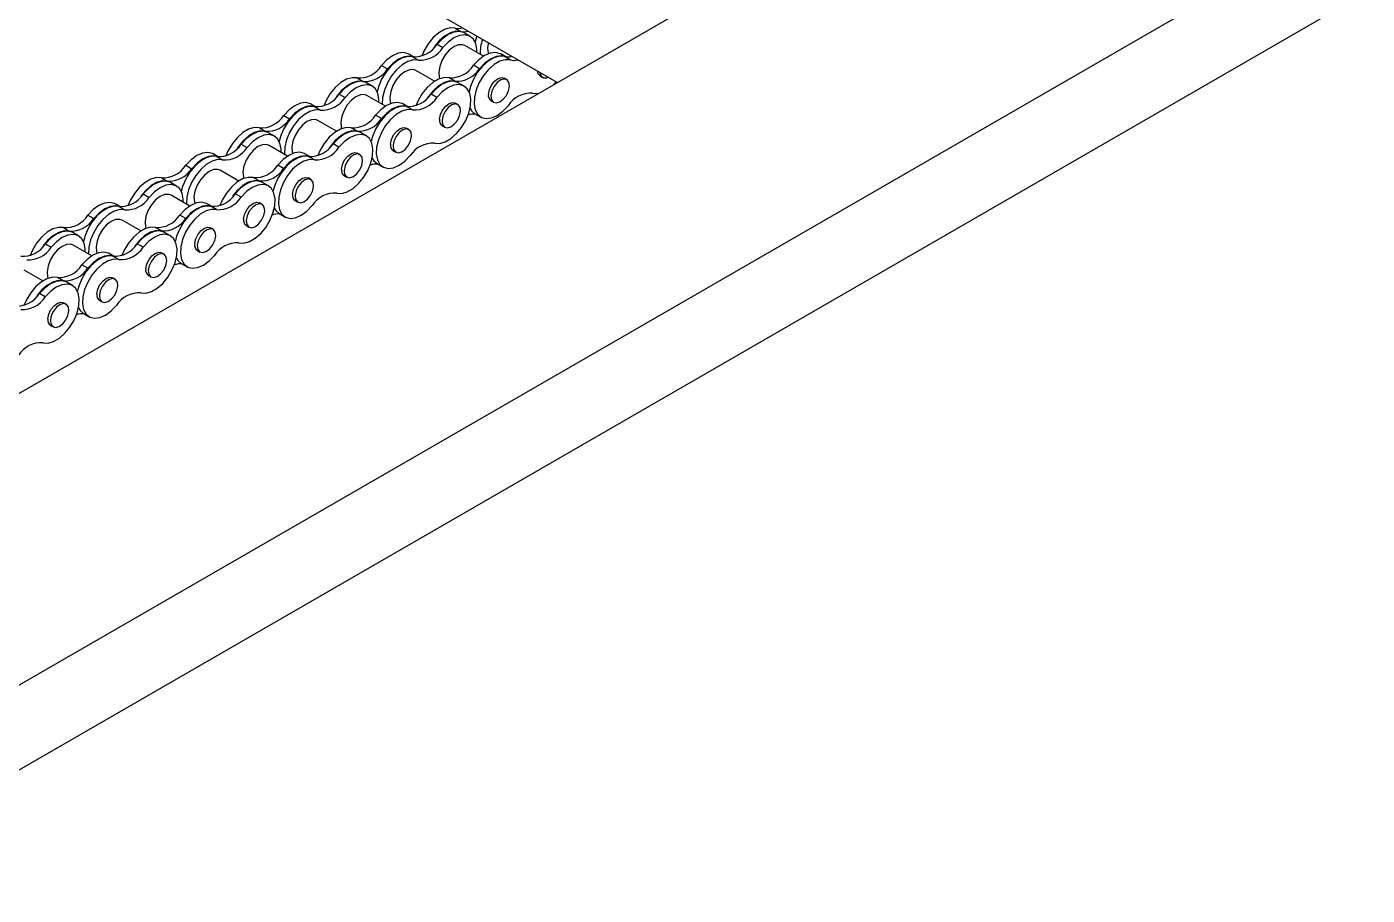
# Model space of a CAD drawing. Header units: metres. Extents: x 0 to 21025, y 0 to 14850.
# Drawn here: x 14417.8 to 14663.2, y 6142.2 to 6301.2 of the extents above; entities that cross this region are included whole.
import ezdxf

# ---------------------------------------------------------------- set-up
doc = ezdxf.new("R2010")
doc.units = ezdxf.units.M
doc.header["$LTSCALE"] = 25
doc.layers.add('SL4', color=4, linetype='Continuous')

msp = doc.modelspace()

# ---------------------------------------------------------------- linework, layer by layer
at = {"layer": 'SL4'}
for p, q in [((14157.984, 6031.479), (14826.202, 6417.233)), ((14838.051, 6408.52), (14164.72, 6019.813)), ((14111.687, 6058.206), (14670.129, 6380.588)), ((14514.896, 6290.974), (14453.548, 6326.389)), ((14496.189, 6300.959), (14497.264, 6300.339)), ((14498.959, 6299.449), (14497.884, 6300.069)), ((14492.889, 6297.992), (14493.964, 6297.372)), ((14501.385, 6295.785), (14497.979, 6297.751)), ((14505.468, 6295.691), (14504.566, 6296.212)), ((14482.742, 6294.106), (14483.817, 6293.485)), ((14488.639, 6295.662), (14487.737, 6296.183)), ((14488.407, 6295.708), (14489.482, 6295.087)), ((14500.646, 6293.514), (14499.571, 6294.135)), ((14506.311, 6295.116), (14505.236, 6295.737)), ((14478.26, 6291.821), (14479.334, 6291.201)), ((14492.421, 6291.216), (14489.014, 6293.182)), ((14496.164, 6291.23), (14495.089, 6291.85)), ((14505.658, 6291.515), (14505.193, 6291.784)), ((14511.759, 6292.198), (14512.225, 6291.93)), ((14474.959, 6288.854), (14476.034, 6288.234)), ((14481.029, 6290.311), (14479.954, 6290.931)), ((14492.864, 6288.263), (14491.789, 6288.883)), ((14497.858, 6290.34), (14496.783, 6290.96)), ((14470.709, 6286.524), (14469.807, 6287.045)), ((14470.477, 6286.57), (14471.552, 6285.949)), ((14483.456, 6286.647), (14480.049, 6288.613)), ((14487.539, 6286.553), (14486.636, 6287.074)), ((14488.381, 6285.978), (14487.306, 6286.599)), ((14496.694, 6286.946), (14496.228, 6287.215)), ((14502.794, 6287.629), (14503.26, 6287.36)), ((14464.812, 6284.968), (14465.887, 6284.347)), ((14474.491, 6282.078), (14471.084, 6284.044)), ((14482.716, 6284.376), (14481.642, 6284.997)), ((14499.829, 6285.275), (14500.903, 6284.655)), ((14460.33, 6282.683), (14461.405, 6282.063)), ((14463.099, 6281.173), (14462.024, 6281.793)), ((14478.234, 6282.092), (14477.159, 6282.712)), ((14479.928, 6281.202), (14478.853, 6281.822)), ((14487.729, 6282.377), (14487.263, 6282.646)), ((14493.83, 6283.06), (14494.295, 6282.791)), ((14457.03, 6279.716), (14458.105, 6279.096)), ((14465.526, 6277.508), (14462.119, 6279.475)), ((14474.934, 6279.125), (14473.859, 6279.745)), ((14452.78, 6277.386), (14451.877, 6277.907)), ((14452.547, 6277.432), (14453.622, 6276.811)), ((14469.609, 6277.415), (14468.706, 6277.936)), ((14470.451, 6276.84), (14469.377, 6277.461)), ((14478.764, 6277.808), (14478.298, 6278.077)), ((14484.865, 6278.491), (14485.33, 6278.222)), ((14446.883, 6275.83), (14447.957, 6275.209)), ((14456.561, 6272.939), (14453.154, 6274.906)), ((14464.787, 6275.238), (14463.712, 6275.859)), ((14481.899, 6276.137), (14482.974, 6275.517)), ((14442.4, 6273.545), (14443.475, 6272.925)), ((14445.169, 6272.035), (14444.094, 6272.655)), ((14460.304, 6272.954), (14459.229, 6273.574)), ((14461.998, 6272.064), (14460.924, 6272.684)), ((14469.799, 6273.239), (14469.333, 6273.508)), ((14475.9, 6273.922), (14476.365, 6273.653)), ((14439.1, 6270.578), (14440.175, 6269.958)), ((14447.596, 6268.37), (14444.189, 6270.337)), ((14457.004, 6269.987), (14455.929, 6270.607)), ((14466.935, 6269.353), (14467.401, 6269.084)), ((14434.85, 6268.248), (14433.947, 6268.769)), ((14434.617, 6268.293), (14435.692, 6267.673)), ((14451.679, 6268.277), (14450.777, 6268.798)), ((14452.522, 6267.702), (14451.447, 6268.322)), ((14460.834, 6268.67), (14460.368, 6268.939)), ((14463.969, 6266.999), (14465.044, 6266.379)), ((14424.47, 6264.407), (14425.545, 6263.786)), ((14428.953, 6266.691), (14430.028, 6266.071)), ((14438.631, 6263.801), (14435.224, 6265.768)), ((14442.374, 6263.815), (14441.3, 6264.436)), ((14446.857, 6266.1), (14445.782, 6266.72)), ((14451.869, 6264.101), (14451.403, 6264.369)), ((14457.97, 6264.784), (14458.436, 6264.515)), ((14427.239, 6262.897), (14426.165, 6263.517)), ((14444.069, 6262.926), (14442.994, 6263.546)), ((14421.17, 6261.44), (14422.245, 6260.819)), ((14429.666, 6259.232), (14426.259, 6261.199)), ((14433.749, 6259.138), (14432.847, 6259.659)), ((14439.074, 6260.848), (14437.999, 6261.469)), ((14442.904, 6259.532), (14442.439, 6259.8)), ((14449.005, 6260.215), (14449.471, 6259.946)), ((14428.927, 6256.962), (14427.852, 6257.582)), ((14434.592, 6258.564), (14433.517, 6259.184)), ((14446.039, 6257.861), (14447.114, 6257.241)), ((14420.701, 6254.663), (14417.295, 6256.63)), ((14424.445, 6254.677), (14423.37, 6255.298)), ((14433.939, 6254.963), (14433.474, 6255.231)), ((14440.04, 6255.646), (14440.506, 6255.377)), ((14421.145, 6251.71), (14420.07, 6252.331)), ((14426.139, 6253.787), (14425.064, 6254.408)), ((14424.974, 6250.394), (14424.509, 6250.662)), ((14431.075, 6251.077), (14431.541, 6250.808)), ((14428.11, 6248.723), (14429.184, 6248.102)), ((14422.11, 6246.508), (14422.576, 6246.239))]:
    msp.add_line(p, q, dxfattribs=at)
at = {"layer": 'SL4', "flags": 128}
for points in [[(14496.189, 6300.959), (14495.268, 6301.007), (14494.25, 6300.717), (14493.201, 6300.106), (14492.185, 6299.213), (14491.267, 6298.095), (14490.505, 6296.822), (14490.076, 6295.843)], [(14497.264, 6300.339), (14496.343, 6300.387), (14495.325, 6300.096), (14494.275, 6299.485), (14493.26, 6298.593), (14492.409, 6297.569)], [(14497.884, 6300.069), (14497.776, 6300.127), (14496.924, 6300.343), (14495.946, 6300.22), (14494.904, 6299.765), (14493.863, 6299.006), (14492.889, 6297.992)], [(14500.179, 6296.481), (14500.175, 6297.058), (14499.974, 6298.131), (14499.523, 6298.965), (14498.85, 6299.507), (14497.998, 6299.723), (14497.021, 6299.599), (14495.979, 6299.144), (14494.938, 6298.386), (14493.964, 6297.372)], [(14500.138, 6299.493), (14500.094, 6299.36), (14499.848, 6298.443)], [(14487.737, 6296.183), (14487.628, 6296.241), (14486.776, 6296.457), (14485.799, 6296.333), (14484.757, 6295.878), (14483.716, 6295.12), (14482.742, 6294.106)], [(14497.979, 6297.751), (14497.538, 6297.912), (14496.78, 6297.878), (14495.953, 6297.529), (14495.13, 6296.894), (14494.384, 6296.031), (14493.781, 6295.016), (14493.376, 6293.94), (14493.203, 6292.897)], [(14504.566, 6296.212), (14504.458, 6296.27), (14503.606, 6296.486), (14502.628, 6296.362), (14501.586, 6295.907), (14500.545, 6295.149), (14499.571, 6294.135)], [(14488.407, 6295.708), (14487.485, 6295.756), (14486.468, 6295.465), (14485.418, 6294.854), (14484.402, 6293.962), (14483.485, 6292.844), (14482.723, 6291.571), (14482.164, 6290.222), (14481.919, 6289.305)], [(14489.482, 6295.087), (14488.56, 6295.135), (14487.542, 6294.844), (14486.493, 6294.234), (14485.477, 6293.341), (14484.559, 6292.223), (14483.797, 6290.95), (14483.239, 6289.602), (14482.919, 6288.262), (14482.857, 6287.017), (14482.859, 6286.991)], [(14488.601, 6295.668), (14487.851, 6295.836), (14486.873, 6295.713), (14485.832, 6295.258), (14484.791, 6294.499), (14483.817, 6293.485)], [(14505.236, 6295.737), (14504.314, 6295.785), (14503.297, 6295.494), (14502.247, 6294.883), (14501.232, 6293.991), (14500.314, 6292.873), (14499.552, 6291.6), (14498.993, 6290.251), (14498.707, 6289.122)], [(14506.311, 6295.116), (14505.389, 6295.164), (14504.372, 6294.873), (14503.322, 6294.263), (14502.307, 6293.37), (14501.389, 6292.252), (14500.627, 6290.979), (14500.068, 6289.631), (14499.748, 6288.291), (14499.687, 6287.046), (14499.888, 6285.973), (14500.339, 6285.139), (14501.012, 6284.597), (14501.864, 6284.381), (14502.841, 6284.504), (14503.883, 6284.959), (14504.924, 6285.718), (14505.898, 6286.732)], [(14505.431, 6295.697), (14504.681, 6295.865), (14503.703, 6295.742), (14502.661, 6295.287), (14501.62, 6294.528), (14500.646, 6293.514)], [(14478.26, 6291.821), (14477.338, 6291.869), (14476.32, 6291.578), (14475.271, 6290.968), (14474.255, 6290.075), (14473.338, 6288.957), (14472.575, 6287.684), (14472.19, 6286.82)], [(14489.014, 6293.182), (14488.573, 6293.343), (14487.815, 6293.309), (14486.988, 6292.96), (14486.165, 6292.325), (14485.419, 6291.462), (14484.816, 6290.447), (14484.411, 6289.371), (14484.238, 6288.328)], [(14495.089, 6291.85), (14494.167, 6291.898), (14493.15, 6291.607), (14492.1, 6290.997), (14491.085, 6290.104), (14490.167, 6288.986), (14489.405, 6287.713), (14488.976, 6286.734)], [(14493.203, 6292.897), (14493.279, 6291.981), (14493.368, 6291.696)], [(14502.301, 6288.844), (14502.467, 6289.679), (14502.867, 6290.519), (14503.437, 6291.235), (14504.093, 6291.719), (14504.733, 6291.896), (14505.193, 6291.784)], [(14502.766, 6288.575), (14502.857, 6287.87), (14503.192, 6287.405), (14503.72, 6287.248), (14504.36, 6287.425), (14505.016, 6287.909), (14505.586, 6288.625), (14505.986, 6289.465), (14506.152, 6290.301), (14506.061, 6291.005), (14505.727, 6291.471), (14505.199, 6291.627), (14504.558, 6291.45), (14503.903, 6290.967), (14503.332, 6290.25), (14502.933, 6289.411), (14502.766, 6288.575)], [(14479.334, 6291.201), (14478.413, 6291.249), (14477.395, 6290.958), (14476.346, 6290.347), (14475.33, 6289.455), (14474.479, 6288.43)], [(14479.954, 6290.931), (14479.846, 6290.989), (14478.994, 6291.205), (14478.016, 6291.082), (14476.974, 6290.627), (14475.933, 6289.868), (14474.959, 6288.854)], [(14482.249, 6287.343), (14482.246, 6287.919), (14482.044, 6288.993), (14481.593, 6289.827), (14480.921, 6290.369), (14480.069, 6290.585), (14479.091, 6290.461), (14478.049, 6290.006), (14477.008, 6289.248), (14476.034, 6288.234)], [(14496.164, 6291.23), (14495.242, 6291.278), (14494.225, 6290.987), (14493.175, 6290.376), (14492.159, 6289.484), (14491.242, 6288.366), (14491.053, 6288.087)], [(14496.783, 6290.96), (14496.675, 6291.018), (14495.823, 6291.234), (14494.845, 6291.111), (14493.803, 6290.656), (14492.763, 6289.897), (14491.789, 6288.883)], [(14492.451, 6279.878), (14493.372, 6279.831), (14494.39, 6280.121), (14495.439, 6280.732), (14496.455, 6281.624), (14497.373, 6282.742), (14498.135, 6284.015), (14498.693, 6285.364), (14499.014, 6286.703), (14499.075, 6287.948), (14498.874, 6289.022), (14498.423, 6289.856), (14497.75, 6290.398), (14496.898, 6290.614), (14495.92, 6290.49), (14494.878, 6290.035), (14493.838, 6289.277), (14492.864, 6288.263)], [(14510.38, 6289.016), (14511.302, 6288.969), (14511.465, 6288.994)], [(14514.191, 6290.567), (14514.385, 6290.762), (14514.688, 6291.094)], [(14470.477, 6286.57), (14469.555, 6286.617), (14468.538, 6286.327), (14467.488, 6285.716), (14466.473, 6284.824), (14465.555, 6283.706), (14464.793, 6282.433), (14464.234, 6281.084), (14463.989, 6280.167)], [(14469.807, 6287.045), (14469.699, 6287.103), (14468.847, 6287.319), (14467.869, 6287.195), (14466.827, 6286.74), (14465.786, 6285.982), (14464.812, 6284.968)], [(14470.671, 6286.529), (14469.921, 6286.698), (14468.944, 6286.575), (14467.902, 6286.12), (14466.861, 6285.361), (14465.887, 6284.347)], [(14480.049, 6288.613), (14479.608, 6288.773), (14478.851, 6288.74), (14478.023, 6288.39), (14477.2, 6287.756), (14476.454, 6286.893), (14475.852, 6285.878), (14475.446, 6284.802), (14475.274, 6283.759)], [(14487.306, 6286.599), (14486.385, 6286.646), (14485.367, 6286.356), (14484.318, 6285.745), (14483.302, 6284.853), (14482.384, 6283.735), (14481.622, 6282.462), (14481.063, 6281.113), (14480.832, 6280.263)], [(14486.636, 6287.074), (14486.528, 6287.132), (14485.676, 6287.348), (14484.698, 6287.224), (14483.656, 6286.769), (14482.616, 6286.011), (14481.642, 6284.997)], [(14487.501, 6286.558), (14486.751, 6286.727), (14485.773, 6286.604), (14484.731, 6286.149), (14483.69, 6285.39), (14482.716, 6284.376)], [(14484.238, 6288.328), (14484.314, 6287.412), (14484.403, 6287.127)], [(14493.336, 6284.275), (14493.502, 6285.11), (14493.902, 6285.95), (14494.472, 6286.666), (14495.128, 6287.15), (14495.768, 6287.327), (14496.228, 6287.215)], [(14493.801, 6284.006), (14493.892, 6283.301), (14494.227, 6282.836), (14494.755, 6282.679), (14495.395, 6282.856), (14496.051, 6283.34), (14496.621, 6284.056), (14497.021, 6284.896), (14497.187, 6285.732), (14497.097, 6286.436), (14496.762, 6286.902), (14496.234, 6287.058), (14495.594, 6286.881), (14494.938, 6286.398), (14494.367, 6285.681), (14493.968, 6284.842), (14493.801, 6284.006)], [(14498.882, 6286.41), (14499.264, 6285.759), (14499.829, 6285.275)], [(14471.552, 6285.949), (14470.63, 6285.997), (14469.613, 6285.706), (14468.563, 6285.096), (14467.547, 6284.203), (14466.63, 6283.085), (14465.868, 6281.812), (14465.309, 6280.463), (14464.989, 6279.124), (14464.927, 6277.879), (14464.929, 6277.853)], [(14471.084, 6284.044), (14470.644, 6284.204), (14469.886, 6284.171), (14469.058, 6283.821), (14468.235, 6283.187), (14467.489, 6282.324), (14466.887, 6281.309), (14466.481, 6280.233), (14466.309, 6279.19)], [(14488.381, 6285.978), (14487.46, 6286.026), (14486.442, 6285.735), (14485.392, 6285.125), (14484.377, 6284.232), (14483.459, 6283.114), (14482.697, 6281.841), (14482.138, 6280.492), (14481.818, 6279.153), (14481.757, 6277.908), (14481.958, 6276.835), (14482.409, 6276.001), (14483.082, 6275.459), (14483.934, 6275.243), (14484.911, 6275.366), (14485.953, 6275.821), (14486.994, 6276.58), (14487.968, 6277.594)], [(14460.33, 6282.683), (14459.408, 6282.731), (14458.391, 6282.44), (14457.341, 6281.83), (14456.325, 6280.937), (14455.408, 6279.819), (14454.646, 6278.546), (14454.217, 6277.567)], [(14461.405, 6282.063), (14460.483, 6282.11), (14459.465, 6281.82), (14458.416, 6281.209), (14457.4, 6280.317), (14456.483, 6279.199), (14456.294, 6278.92)], [(14462.024, 6281.793), (14461.916, 6281.851), (14461.064, 6282.067), (14460.086, 6281.944), (14459.044, 6281.488), (14458.004, 6280.73), (14457.03, 6279.716)], [(14477.159, 6282.712), (14476.238, 6282.76), (14475.22, 6282.469), (14474.17, 6281.859), (14473.155, 6280.966), (14472.237, 6279.848), (14471.475, 6278.575), (14471.046, 6277.596)], [(14478.234, 6282.092), (14477.312, 6282.139), (14476.295, 6281.849), (14475.245, 6281.238), (14474.23, 6280.346), (14473.312, 6279.228), (14473.123, 6278.949)], [(14478.853, 6281.822), (14478.745, 6281.88), (14477.893, 6282.096), (14476.916, 6281.973), (14475.874, 6281.517), (14474.833, 6280.759), (14473.859, 6279.745)], [(14474.521, 6270.74), (14475.442, 6270.692), (14476.46, 6270.983), (14477.51, 6271.594), (14478.525, 6272.486), (14479.443, 6273.604), (14480.205, 6274.877), (14480.764, 6276.226), (14481.084, 6277.565), (14481.145, 6278.81), (14480.944, 6279.884), (14480.493, 6280.718), (14479.82, 6281.26), (14478.968, 6281.476), (14477.99, 6281.352), (14476.949, 6280.897), (14475.908, 6280.139), (14474.934, 6279.125)], [(14475.274, 6283.759), (14475.35, 6282.843), (14475.438, 6282.558)], [(14484.371, 6279.706), (14484.538, 6280.541), (14484.937, 6281.381), (14485.508, 6282.097), (14486.163, 6282.581), (14486.803, 6282.758), (14487.263, 6282.646)], [(14484.836, 6279.437), (14484.927, 6278.732), (14485.262, 6278.266), (14485.79, 6278.11), (14486.43, 6278.287), (14487.086, 6278.771), (14487.657, 6279.487), (14488.056, 6280.327), (14488.223, 6281.163), (14488.132, 6281.867), (14487.797, 6282.333), (14487.269, 6282.489), (14486.629, 6282.312), (14485.973, 6281.829), (14485.402, 6281.112), (14485.003, 6280.272), (14484.836, 6279.437)], [(14462.119, 6279.475), (14461.679, 6279.635), (14460.921, 6279.602), (14460.094, 6279.252), (14459.27, 6278.618), (14458.524, 6277.755), (14457.922, 6276.74), (14457.516, 6275.664), (14457.344, 6274.621)], [(14464.319, 6278.205), (14464.316, 6278.781), (14464.115, 6279.855), (14463.663, 6280.689), (14462.991, 6281.231), (14462.139, 6281.447), (14461.161, 6281.323), (14460.119, 6280.868), (14459.079, 6280.11), (14458.105, 6279.096)], [(14466.309, 6279.19), (14466.385, 6278.274), (14466.473, 6277.989)], [(14452.547, 6277.432), (14451.626, 6277.479), (14450.608, 6277.189), (14449.558, 6276.578), (14448.543, 6275.686), (14447.625, 6274.568), (14446.863, 6273.294), (14446.304, 6271.946), (14446.059, 6271.029)], [(14451.877, 6277.907), (14451.769, 6277.965), (14450.917, 6278.181), (14449.939, 6278.057), (14448.897, 6277.602), (14447.857, 6276.843), (14446.883, 6275.83)], [(14453.622, 6276.811), (14452.7, 6276.859), (14451.683, 6276.568), (14450.633, 6275.958), (14449.618, 6275.065), (14448.7, 6273.947), (14447.938, 6272.674), (14447.379, 6271.325), (14447.059, 6269.986), (14446.998, 6268.741), (14446.999, 6268.715)], [(14452.742, 6277.391), (14451.992, 6277.56), (14451.014, 6277.437), (14449.972, 6276.981), (14448.931, 6276.223), (14447.957, 6275.209)], [(14469.377, 6277.461), (14468.455, 6277.508), (14467.437, 6277.218), (14466.388, 6276.607), (14465.372, 6275.715), (14464.454, 6274.597), (14463.692, 6273.323), (14463.134, 6271.975), (14462.903, 6271.124)], [(14468.706, 6277.936), (14468.598, 6277.994), (14467.746, 6278.21), (14466.768, 6278.086), (14465.727, 6277.631), (14464.686, 6276.872), (14463.712, 6275.859)], [(14470.451, 6276.84), (14469.53, 6276.888), (14468.512, 6276.597), (14467.463, 6275.987), (14466.447, 6275.094), (14465.529, 6273.976), (14464.767, 6272.703), (14464.208, 6271.354), (14463.888, 6270.015), (14463.827, 6268.77), (14464.028, 6267.697), (14464.479, 6266.863), (14465.152, 6266.321), (14466.004, 6266.105), (14466.982, 6266.228), (14468.024, 6266.683), (14469.064, 6267.442), (14470.038, 6268.456)], [(14469.571, 6277.42), (14468.821, 6277.589), (14467.843, 6277.466), (14466.801, 6277.01), (14465.761, 6276.252), (14464.787, 6275.238)], [(14475.406, 6275.136), (14475.573, 6275.972), (14475.972, 6276.812), (14476.543, 6277.528), (14477.198, 6278.012), (14477.839, 6278.189), (14478.298, 6278.077)], [(14475.872, 6274.868), (14475.962, 6274.163), (14476.297, 6273.697), (14476.825, 6273.541), (14477.465, 6273.718), (14478.121, 6274.202), (14478.692, 6274.918), (14479.091, 6275.758), (14479.258, 6276.593), (14479.167, 6277.298), (14478.832, 6277.764), (14478.304, 6277.92), (14477.664, 6277.743), (14477.008, 6277.26), (14476.438, 6276.543), (14476.038, 6275.703), (14475.872, 6274.868)], [(14481.009, 6277.143), (14481.334, 6276.621), (14481.899, 6276.137)], [(14453.154, 6274.906), (14452.714, 6275.066), (14451.956, 6275.033), (14451.129, 6274.683), (14450.305, 6274.049), (14449.559, 6273.186), (14448.957, 6272.171), (14448.551, 6271.095), (14448.379, 6270.052)], [(14457.344, 6274.621), (14457.42, 6273.705), (14457.508, 6273.42)], [(14442.4, 6273.545), (14441.478, 6273.593), (14440.461, 6273.302), (14439.411, 6272.692), (14438.396, 6271.799), (14437.478, 6270.681), (14436.716, 6269.408), (14436.287, 6268.429)], [(14443.475, 6272.925), (14442.553, 6272.972), (14441.536, 6272.682), (14440.486, 6272.071), (14439.47, 6271.179), (14438.619, 6270.154)], [(14444.094, 6272.655), (14443.986, 6272.713), (14443.134, 6272.929), (14442.157, 6272.806), (14441.115, 6272.35), (14440.074, 6271.592), (14439.1, 6270.578)], [(14446.39, 6269.067), (14446.386, 6269.643), (14446.185, 6270.717), (14445.734, 6271.551), (14445.061, 6272.093), (14444.209, 6272.309), (14443.231, 6272.185), (14442.189, 6271.73), (14441.149, 6270.971), (14440.175, 6269.958)], [(14459.229, 6273.574), (14458.308, 6273.622), (14457.29, 6273.331), (14456.241, 6272.721), (14455.225, 6271.828), (14454.307, 6270.71), (14453.545, 6269.437), (14453.116, 6268.458)], [(14460.304, 6272.954), (14459.383, 6273.001), (14458.365, 6272.711), (14457.315, 6272.1), (14456.3, 6271.208), (14455.449, 6270.183)], [(14460.924, 6272.684), (14460.816, 6272.742), (14459.964, 6272.958), (14458.986, 6272.835), (14457.944, 6272.379), (14456.903, 6271.621), (14455.929, 6270.607)], [(14456.591, 6261.602), (14457.513, 6261.554), (14458.53, 6261.845), (14459.58, 6262.456), (14460.595, 6263.348), (14461.513, 6264.466), (14462.275, 6265.739), (14462.834, 6267.088), (14463.154, 6268.427), (14463.215, 6269.672), (14463.014, 6270.746), (14462.563, 6271.58), (14461.89, 6272.122), (14461.038, 6272.338), (14460.061, 6272.214), (14459.019, 6271.759), (14457.978, 6271), (14457.004, 6269.987)], [(14466.441, 6270.567), (14466.608, 6271.403), (14467.007, 6272.243), (14467.578, 6272.959), (14468.233, 6273.443), (14468.874, 6273.62), (14469.333, 6273.508)], [(14466.907, 6270.299), (14466.998, 6269.594), (14467.332, 6269.128), (14467.86, 6268.972), (14468.501, 6269.149), (14469.156, 6269.633), (14469.727, 6270.349), (14470.126, 6271.189), (14470.293, 6272.024), (14470.202, 6272.729), (14469.867, 6273.195), (14469.339, 6273.351), (14468.699, 6273.174), (14468.043, 6272.69), (14467.473, 6271.974), (14467.073, 6271.134), (14466.907, 6270.299)], [(14444.189, 6270.337), (14443.749, 6270.497), (14442.991, 6270.464), (14442.164, 6270.114), (14441.341, 6269.48), (14440.595, 6268.617), (14439.992, 6267.602), (14439.586, 6266.526), (14439.414, 6265.483)], [(14448.379, 6270.052), (14448.455, 6269.136), (14448.543, 6268.851)], [(14434.617, 6268.293), (14433.696, 6268.341), (14432.678, 6268.051), (14431.629, 6267.44), (14430.613, 6266.548), (14429.695, 6265.43), (14428.933, 6264.156), (14428.375, 6262.808), (14428.129, 6261.89)], [(14433.947, 6268.769), (14433.839, 6268.827), (14432.987, 6269.043), (14432.009, 6268.919), (14430.967, 6268.464), (14429.927, 6267.705), (14428.953, 6266.691)], [(14435.692, 6267.673), (14434.771, 6267.721), (14433.753, 6267.43), (14432.703, 6266.82), (14431.688, 6265.927), (14430.77, 6264.809), (14430.008, 6263.536), (14429.449, 6262.187), (14429.129, 6260.848), (14429.068, 6259.603), (14429.07, 6259.577)], [(14434.812, 6268.253), (14434.062, 6268.422), (14433.084, 6268.299), (14432.042, 6267.843), (14431.002, 6267.085), (14430.028, 6266.071)], [(14451.447, 6268.322), (14450.525, 6268.37), (14449.508, 6268.08), (14448.458, 6267.469), (14447.442, 6266.577), (14446.525, 6265.459), (14445.763, 6264.185), (14445.204, 6262.837), (14444.973, 6261.986)], [(14450.777, 6268.798), (14450.668, 6268.856), (14449.816, 6269.072), (14448.839, 6268.948), (14447.797, 6268.493), (14446.756, 6267.734), (14445.782, 6266.72)], [(14452.522, 6267.702), (14451.6, 6267.75), (14450.582, 6267.459), (14449.533, 6266.849), (14448.517, 6265.956), (14447.599, 6264.838), (14446.837, 6263.565), (14446.279, 6262.216), (14445.959, 6260.877), (14445.897, 6259.632), (14446.098, 6258.558), (14446.55, 6257.725), (14447.222, 6257.183), (14448.074, 6256.966), (14449.052, 6257.09), (14450.094, 6257.545), (14451.135, 6258.304), (14452.109, 6259.318)], [(14451.641, 6268.282), (14450.891, 6268.451), (14449.913, 6268.328), (14448.872, 6267.872), (14447.831, 6267.114), (14446.857, 6266.1)], [(14457.476, 6265.998), (14457.643, 6266.834), (14458.042, 6267.674), (14458.613, 6268.39), (14459.268, 6268.874), (14459.909, 6269.051), (14460.368, 6268.939)], [(14457.942, 6265.73), (14458.033, 6265.025), (14458.368, 6264.559), (14458.895, 6264.403), (14459.536, 6264.58), (14460.191, 6265.064), (14460.762, 6265.78), (14461.161, 6266.62), (14461.328, 6267.455), (14461.237, 6268.16), (14460.902, 6268.626), (14460.374, 6268.782), (14459.734, 6268.605), (14459.079, 6268.121), (14458.508, 6267.405), (14458.109, 6266.565), (14457.942, 6265.73)], [(14463.079, 6268.005), (14463.405, 6267.483), (14463.969, 6266.999)], [(14424.47, 6264.407), (14423.549, 6264.455), (14422.531, 6264.164), (14421.481, 6263.554), (14420.466, 6262.661), (14419.548, 6261.543), (14418.786, 6260.27), (14418.357, 6259.291)], [(14435.224, 6265.768), (14434.784, 6265.928), (14434.026, 6265.895), (14433.199, 6265.545), (14432.376, 6264.911), (14431.63, 6264.048), (14431.027, 6263.033), (14430.622, 6261.956), (14430.449, 6260.914)], [(14441.3, 6264.436), (14440.378, 6264.484), (14439.36, 6264.193), (14438.311, 6263.583), (14437.295, 6262.69), (14436.378, 6261.572), (14435.615, 6260.299), (14435.186, 6259.32)], [(14439.414, 6265.483), (14439.49, 6264.567), (14439.579, 6264.282)], [(14448.511, 6261.429), (14448.678, 6262.265), (14449.077, 6263.105), (14449.648, 6263.821), (14450.303, 6264.305), (14450.944, 6264.482), (14451.403, 6264.369)], [(14425.545, 6263.786), (14424.623, 6263.834), (14423.606, 6263.544), (14422.556, 6262.933), (14421.541, 6262.041), (14420.689, 6261.016)], [(14426.165, 6263.517), (14426.056, 6263.575), (14425.204, 6263.791), (14424.227, 6263.668), (14423.185, 6263.212), (14422.144, 6262.454), (14421.17, 6261.44)], [(14428.46, 6259.929), (14428.456, 6260.505), (14428.255, 6261.579), (14427.804, 6262.413), (14427.131, 6262.955), (14426.279, 6263.171), (14425.302, 6263.047), (14424.26, 6262.592), (14423.219, 6261.833), (14422.245, 6260.819)], [(14442.374, 6263.815), (14441.453, 6263.863), (14440.435, 6263.573), (14439.386, 6262.962), (14438.37, 6262.07), (14437.519, 6261.045)], [(14442.994, 6263.546), (14442.886, 6263.604), (14442.034, 6263.82), (14441.056, 6263.697), (14440.014, 6263.241), (14438.973, 6262.483), (14437.999, 6261.469)], [(14438.661, 6252.464), (14439.583, 6252.416), (14440.6, 6252.707), (14441.65, 6253.318), (14442.666, 6254.21), (14443.583, 6255.328), (14444.345, 6256.601), (14444.904, 6257.95), (14445.224, 6259.289), (14445.286, 6260.534), (14445.084, 6261.608), (14444.633, 6262.442), (14443.961, 6262.984), (14443.109, 6263.2), (14442.131, 6263.076), (14441.089, 6262.621), (14440.048, 6261.862), (14439.074, 6260.848)], [(14448.977, 6261.161), (14449.068, 6260.456), (14449.403, 6259.99), (14449.93, 6259.834), (14450.571, 6260.011), (14451.226, 6260.494), (14451.797, 6261.211), (14452.196, 6262.051), (14452.363, 6262.886), (14452.272, 6263.591), (14451.937, 6264.057), (14451.409, 6264.213), (14450.769, 6264.036), (14450.114, 6263.552), (14449.543, 6262.836), (14449.144, 6261.996), (14448.977, 6261.161)], [(14426.259, 6261.199), (14425.819, 6261.359), (14425.061, 6261.326), (14424.234, 6260.976), (14423.411, 6260.342), (14422.665, 6259.479), (14422.062, 6258.464), (14421.657, 6257.387), (14421.484, 6256.345)], [(14432.847, 6259.659), (14432.739, 6259.718), (14431.887, 6259.934), (14430.909, 6259.81), (14429.867, 6259.355), (14428.826, 6258.596), (14427.852, 6257.582)], [(14430.449, 6260.914), (14430.525, 6259.998), (14430.614, 6259.713)], [(14439.546, 6256.86), (14439.713, 6257.696), (14440.112, 6258.536), (14440.683, 6259.252), (14441.339, 6259.736), (14441.979, 6259.913), (14442.439, 6259.8)], [(14440.012, 6256.591), (14440.103, 6255.887), (14440.438, 6255.421), (14440.966, 6255.265), (14441.606, 6255.442), (14442.261, 6255.925), (14442.832, 6256.642), (14443.231, 6257.482), (14443.398, 6258.317), (14443.307, 6259.022), (14442.972, 6259.488), (14442.445, 6259.644), (14441.804, 6259.467), (14441.149, 6258.983), (14440.578, 6258.267), (14440.179, 6257.427), (14440.012, 6256.591)], [(14433.517, 6259.184), (14432.595, 6259.232), (14431.578, 6258.942), (14430.528, 6258.331), (14429.513, 6257.439), (14428.595, 6256.321), (14427.833, 6255.047), (14427.274, 6253.699), (14427.043, 6252.848)], [(14434.592, 6258.564), (14433.67, 6258.612), (14432.653, 6258.321), (14431.603, 6257.71), (14430.587, 6256.818), (14429.67, 6255.7), (14428.908, 6254.427), (14428.349, 6253.078), (14428.029, 6251.739), (14427.967, 6250.494), (14428.169, 6249.42), (14428.62, 6248.586), (14429.292, 6248.044), (14430.144, 6247.828), (14431.122, 6247.952), (14432.164, 6248.407), (14433.205, 6249.166), (14434.179, 6250.18)], [(14433.711, 6259.144), (14432.961, 6259.313), (14431.984, 6259.19), (14430.942, 6258.734), (14429.901, 6257.976), (14428.927, 6256.962)], [(14445.149, 6258.867), (14445.475, 6258.345), (14446.039, 6257.861)], [(14423.37, 6255.298), (14422.448, 6255.346), (14421.431, 6255.055), (14420.381, 6254.444), (14419.365, 6253.552), (14418.448, 6252.434), (14417.686, 6251.161), (14417.3, 6250.296)], [(14424.445, 6254.677), (14423.523, 6254.725), (14422.505, 6254.435), (14421.456, 6253.824), (14420.44, 6252.932), (14419.589, 6251.907)], [(14425.064, 6254.408), (14424.956, 6254.466), (14424.104, 6254.682), (14423.126, 6254.559), (14422.084, 6254.103), (14421.044, 6253.345), (14420.07, 6252.331)], [(14421.484, 6256.345), (14421.56, 6255.429), (14421.649, 6255.143)], [(14430.581, 6252.291), (14430.748, 6253.127), (14431.147, 6253.967), (14431.718, 6254.683), (14432.374, 6255.167), (14433.014, 6255.344), (14433.474, 6255.231)], [(14431.047, 6252.022), (14431.138, 6251.318), (14431.473, 6250.852), (14432.001, 6250.696), (14432.641, 6250.873), (14433.296, 6251.356), (14433.867, 6252.073), (14434.266, 6252.912), (14434.433, 6253.748), (14434.342, 6254.453), (14434.007, 6254.918), (14433.48, 6255.075), (14432.839, 6254.898), (14432.184, 6254.414), (14431.613, 6253.698), (14431.214, 6252.858), (14431.047, 6252.022)], [(14420.731, 6243.326), (14421.653, 6243.278), (14422.671, 6243.569), (14423.72, 6244.179), (14424.736, 6245.072), (14425.654, 6246.19), (14426.416, 6247.463), (14426.974, 6248.812), (14427.294, 6250.151), (14427.356, 6251.396), (14427.155, 6252.47), (14426.703, 6253.303), (14426.031, 6253.845), (14425.179, 6254.062), (14424.201, 6253.938), (14423.159, 6253.483), (14422.119, 6252.724), (14421.145, 6251.71)], [(14421.617, 6247.722), (14421.783, 6248.558), (14422.183, 6249.398), (14422.753, 6250.114), (14423.409, 6250.597), (14424.049, 6250.775), (14424.509, 6250.662)], [(14422.082, 6247.453), (14422.173, 6246.749), (14422.508, 6246.283), (14423.036, 6246.127), (14423.676, 6246.304), (14424.332, 6246.787), (14424.902, 6247.504), (14425.302, 6248.343), (14425.468, 6249.179), (14425.377, 6249.884), (14425.043, 6250.349), (14424.515, 6250.506), (14423.874, 6250.329), (14423.219, 6249.845), (14422.648, 6249.129), (14422.249, 6248.289), (14422.082, 6247.453)], [(14427.22, 6249.729), (14427.545, 6249.207), (14428.11, 6248.723)]]:
    msp.add_lwpolyline(points, dxfattribs=at)
at = {"layer": 'SL4'}
for centre, radius, start, end in [((14496.794, 6303.624), 2.732, 257.22008, 285.78963), ((14497.869, 6303.003), 2.732, 257.22008, 285.78963), ((14507.89, 6296.435), 7.108, 159.94327, 182.46745), ((14488.712, 6300.648), 4.95, 266.46157, 327.55064), ((14489.787, 6300.028), 4.95, 266.46157, 327.55064), ((14505.595, 6297.355), 3.439, 163.97514, 198.47957), ((14478.565, 6296.762), 4.95, 266.46157, 327.55064), ((14495.394, 6296.791), 4.95, 266.46157, 327.55064), ((14505.842, 6298.424), 2.755, 257.28887, 286.96576), ((14506.915, 6297.781), 2.732, 257.22008, 285.78963), ((14479.64, 6296.141), 4.95, 266.46157, 327.55064), ((14496.469, 6296.17), 4.95, 266.46157, 327.55064), ((14512.343, 6293.093), 1.068, 181.53778, 236.89235), ((14512.73, 6292.805), 0.989, 180.56037, 299.445), ((14470.783, 6291.51), 4.95, 266.46157, 327.55064), ((14487.612, 6291.539), 4.95, 266.46157, 327.55064), ((14503.455, 6288.605), 1.179, 168.34378, 235.92582), ((14510.075, 6284.076), 4.95, 86.46157, 147.55064), ((14471.857, 6290.89), 4.95, 266.46157, 327.55064), ((14488.687, 6290.919), 4.95, 266.46157, 327.55064), ((14460.635, 6287.623), 4.95, 266.46157, 327.55064), ((14461.71, 6287.003), 4.95, 266.46157, 327.55064), ((14477.465, 6287.652), 4.95, 266.46157, 327.55064), ((14478.54, 6287.032), 4.95, 266.46157, 327.55064), ((14494.49, 6284.036), 1.179, 168.34378, 235.92582), ((14499.656, 6282.124), 3.071, 83.55247, 110.83348), ((14452.853, 6282.372), 4.95, 266.46157, 327.55064), ((14453.928, 6281.751), 4.95, 266.46157, 327.55064), ((14469.682, 6282.401), 4.95, 266.46157, 327.55064), ((14470.757, 6281.78), 4.95, 266.46157, 327.55064), ((14485.525, 6279.467), 1.179, 168.34378, 235.92582), ((14492.145, 6274.938), 4.95, 86.46157, 147.55064), ((14442.706, 6278.485), 4.95, 266.46157, 327.55064), ((14443.78, 6277.865), 4.95, 266.46157, 327.55064), ((14459.535, 6278.514), 4.95, 266.46157, 327.55064), ((14460.61, 6277.894), 4.95, 266.46157, 327.55064), ((14476.56, 6274.898), 1.179, 168.34378, 235.92582), ((14481.726, 6272.986), 3.071, 83.55242, 110.83265), ((14434.923, 6273.234), 4.95, 266.46157, 327.55064), ((14435.998, 6272.613), 4.95, 266.46157, 327.55064), ((14451.752, 6273.263), 4.95, 266.46157, 327.55064), ((14452.827, 6272.642), 4.95, 266.46157, 327.55064), ((14467.595, 6270.329), 1.179, 168.34378, 235.92582), ((14474.215, 6265.8), 4.95, 86.46157, 147.55064), ((14463.797, 6263.815), 3.104, 83.63546, 112.1587), ((14424.776, 6269.347), 4.95, 266.46157, 327.55064), ((14425.851, 6268.727), 4.95, 266.46157, 327.55064), ((14441.605, 6269.376), 4.95, 266.46157, 327.55064), ((14442.68, 6268.756), 4.95, 266.46157, 327.55064), ((14458.63, 6265.76), 1.179, 168.34378, 235.92582), ((14416.993, 6264.096), 4.95, 266.46157, 327.55064), ((14418.068, 6263.475), 4.95, 266.46157, 327.55064), ((14433.823, 6264.125), 4.95, 266.46157, 327.55064), ((14434.897, 6263.504), 4.95, 266.46157, 327.55064), ((14449.665, 6261.191), 1.179, 168.34378, 235.92582), ((14456.285, 6256.662), 4.95, 86.46157, 147.55064), ((14423.675, 6260.238), 4.95, 266.46157, 327.55064), ((14424.75, 6259.618), 4.95, 266.46157, 327.55064), ((14445.867, 6254.71), 3.071, 83.55247, 110.83348), ((14440.701, 6256.622), 1.179, 168.34378, 235.92582), ((14415.893, 6254.987), 4.95, 266.46157, 327.55064), ((14431.736, 6252.053), 1.179, 168.34378, 235.92582), ((14438.356, 6247.524), 4.95, 86.46157, 147.55064), ((14416.968, 6254.366), 4.95, 266.46157, 327.55064), ((14422.771, 6247.484), 1.179, 168.34378, 235.92582), ((14427.937, 6245.572), 3.071, 83.55242, 110.83266), ((14420.426, 6238.386), 4.95, 86.46157, 147.55064)]:
    msp.add_arc(centre, radius, start, end, dxfattribs=at)

doc.saveas('drawing.dxf')
